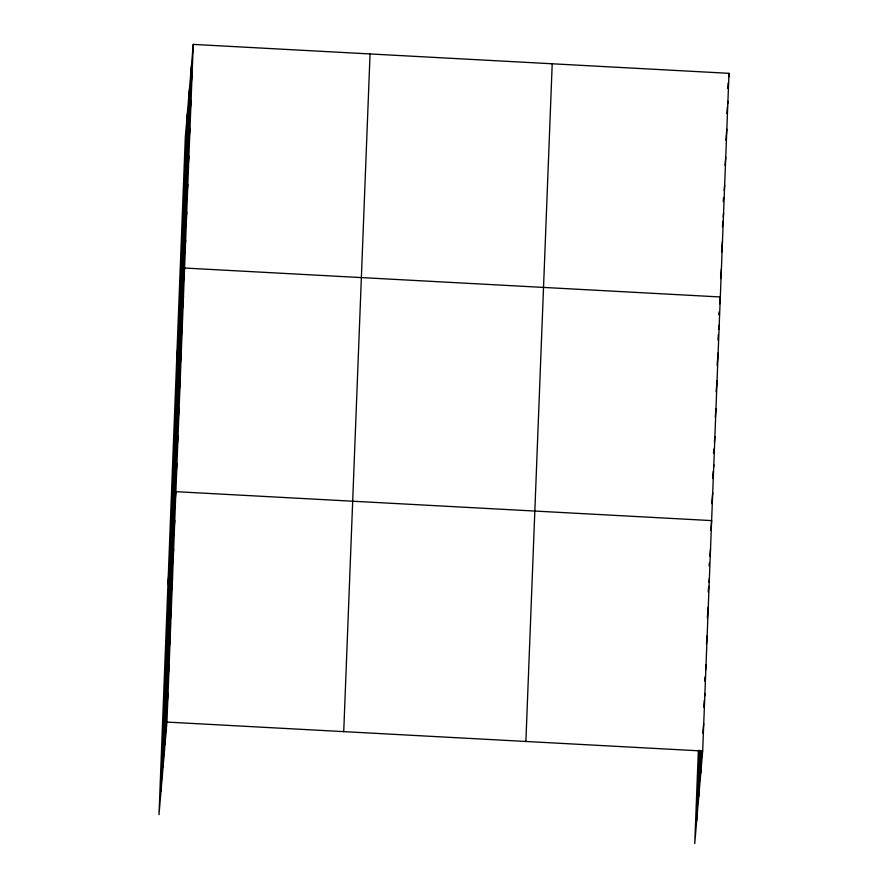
<?xml version="1.0" encoding="UTF-8"?>
<svg xmlns="http://www.w3.org/2000/svg" width="888" height="888" viewBox="0 0 888 888"><rect width="100%" height="100%" fill="white"/><g stroke="black" fill="none" stroke-linecap="round" stroke-linejoin="round"><path stroke-width="1.33" d="M160.994 791.363L187.324 113.675M163.048 767.343L189.377 89.666M165.046 744.033L191.375 66.356M193.262 44.4L185.326 136.985L158.996 814.673L166.933 722.077L193.262 44.4L729.004 73.327L702.674 751.015L694.738 843.6L698.368 750.338M343.734 731.623L370.052 53.946M525.885 741.458L552.214 63.781M696.736 820.29L699.455 750.349M698.801 796.27L700.554 751.015M700.799 772.96L701.653 751.015M190.287 94.306L192.174 72.35M189.2 122.267L191.087 100.311M188.123 150.216L189.999 128.261M187.035 178.177L188.911 156.221M185.947 206.127L187.834 184.171M184.859 234.077L186.746 212.121M183.772 262.038L185.659 240.082M176.634 360.628L184.571 268.032L720.312 296.969L719.724 303.829M181.607 317.948L183.483 295.993M180.519 345.898L182.395 323.942M179.432 373.848L181.319 351.892M178.344 401.809L180.231 379.853M177.256 429.759L179.143 407.803M176.168 457.72L178.055 435.764M175.091 485.669L176.967 463.714M167.943 584.26L175.88 491.663L711.632 520.601L710.811 530.203M172.883 542.424L174.769 520.468M171.761 571.228L173.648 549.272M170.64 600.022L172.527 578.077M169.53 628.826L171.406 606.87M168.409 657.631L170.285 635.675M167.288 686.435L169.175 664.479M166.167 715.229L168.054 693.273M727.716 88.423L728.182 82.939M728.648 77.445L729.004 73.327M726.861 113.631L727.45 106.771M727.683 104.029L727.916 101.288M725.896 140.215L726.828 129.237M725.041 165.423L725.751 157.198M723.254 201.609L723.598 197.502M724.186 190.631L724.664 185.148M722.399 226.829L722.865 221.334M723.221 217.216L723.576 213.098M721.544 252.037L722.488 241.059M720.579 278.61L721.4 269.009M718.792 314.807L719.025 312.054M717.937 340.015L718.403 334.521M718.88 329.037L719.236 324.919M717.082 365.223L718.148 352.869M716.117 391.808L717.06 380.83M715.273 417.016L715.972 408.78M713.475 453.202L713.83 449.084M714.418 442.224L714.884 436.741M712.62 478.41L713.208 471.55M713.564 467.432L713.797 464.69M711.776 503.618L712.72 492.64M709.101 565.867L709.334 563.125M709.923 556.265L710.511 549.406M708.213 591.919L708.691 586.435M709.035 582.317L709.39 578.199M707.336 617.981L708.269 607.004M706.448 644.033L707.159 635.808M704.628 681.074L704.972 676.956M705.56 670.096L706.038 664.601M703.74 707.125L704.328 700.266M704.684 696.148L704.917 693.406M702.852 733.188L703.685 723.576M166.933 722.077L702.674 751.015"/></g></svg>
